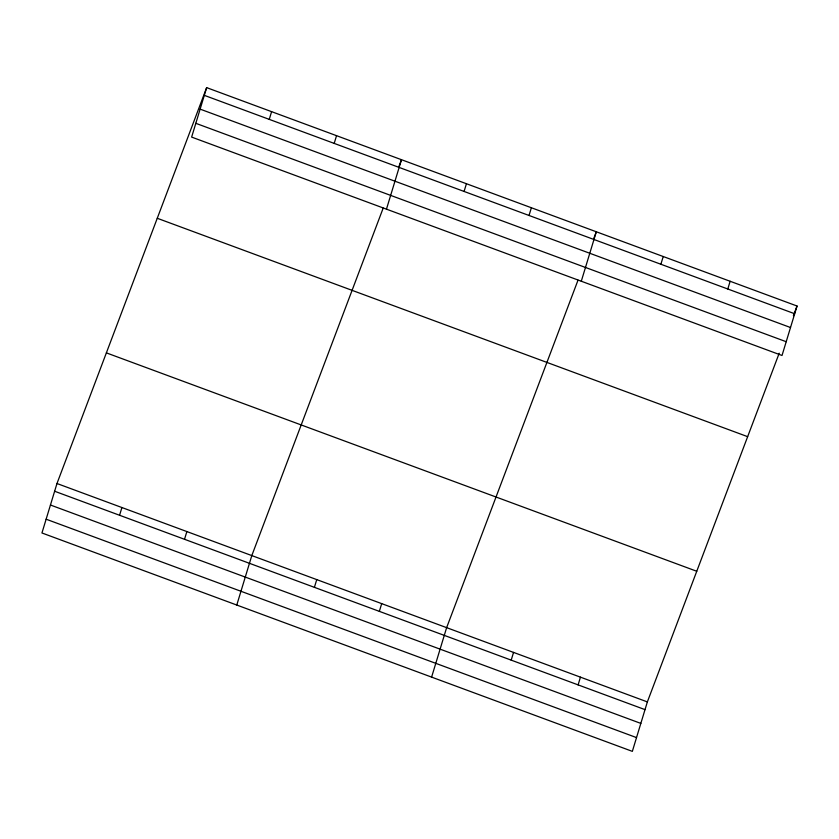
<?xml version="1.0" encoding="UTF-8"?>
<svg xmlns="http://www.w3.org/2000/svg" width="839" height="839" viewBox="0 0 839 839"><rect width="100%" height="100%" fill="white"/><g stroke="black" fill="none" stroke-linecap="round" stroke-linejoin="round"><path stroke-width="1.26" d="M206.656 87.634L191.638 137.093L782.021 355.484L797.05 306.025L206.656 87.634L56.979 483.516L41.95 532.975L632.344 751.366L647.362 701.907L779.211 353.198M119.568 515.261L121.917 507.543M269.256 119.379L271.605 111.65M184.517 539.288L186.866 531.559M334.195 143.406L336.544 135.677M236.776 605.045L251.805 555.586L383.192 208.082M386.464 209.163L401.493 159.704L398.745 166.961M314.405 587.331L316.743 579.613M464.082 191.449L466.432 183.72M379.343 611.358L381.693 603.64M529.031 215.476L531.37 207.747M431.603 677.115L446.631 627.656L578.019 280.153M581.291 281.233L596.319 231.774L593.572 239.031M511.203 660.136L513.541 652.406M660.88 264.254L663.23 256.524M578.113 684.886L580.452 677.157M727.791 289.004L730.14 281.275M793.39 315.705L797.05 306.025M204.317 95.352L794.701 313.755M200.133 109.133L790.516 327.525M195.812 123.312L786.206 341.714M157.26 218.276L747.654 436.668M106.375 352.873L696.758 571.265M56.979 483.516L647.362 701.907M54.629 491.245L645.023 709.637M50.445 505.015L640.839 723.407M46.135 519.205L636.528 737.596"/></g></svg>
